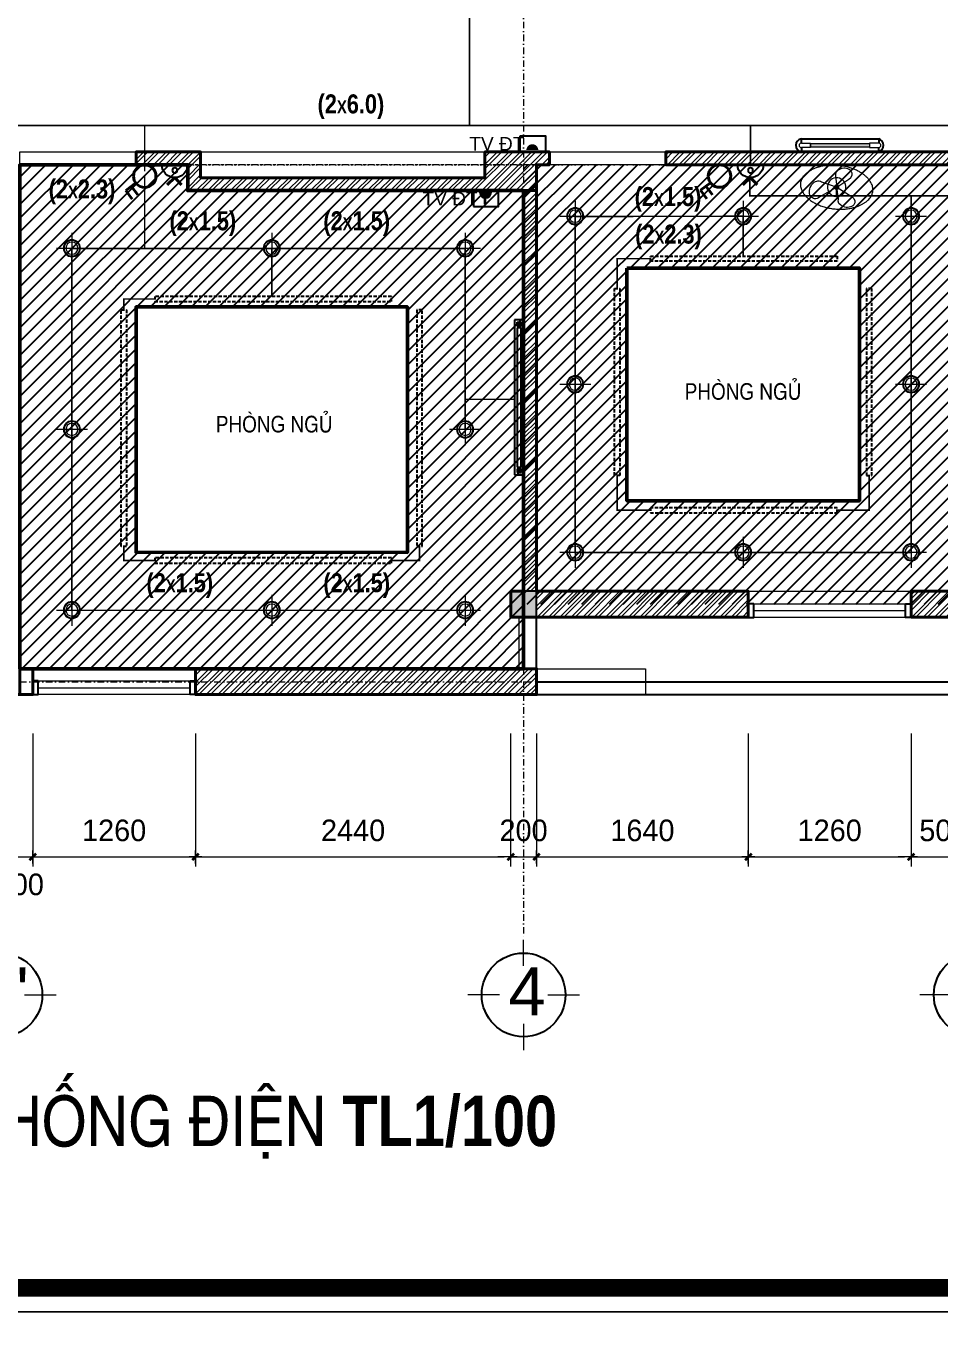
# Model space of a CAD drawing. Header units: millimetres. Extents: x 615730 to 2792744, y 139412 to 597571.
# Drawn here: x 673921 to 681000, y 261755 to 271763 of the extents above; entities that cross this region are included whole.
import ezdxf
from ezdxf.enums import TextEntityAlignment as Align

# ---------------------------------------------------------------- set-up
doc = ezdxf.new("R2010")
doc.units = ezdxf.units.MM
doc.header["$MEASUREMENT"] = 0
doc.header["$PDMODE"] = 34
for name, pattern in [('DASHDOT', [1, 0.5, -0.25, 0, -0.25]), ('HIDDEN2', [0.1875, 0.125, -0.0625]), ('HIDDENX2', [0.75, 0.5, -0.25])]:
    doc.linetypes.add(name, pattern=pattern)
doc.layers.get('0').update_dxf_attribs({"lineweight": 5})
for name, color, linetype, lineweight in [('0.1(9)', 9, 'Continuous', 13), ('1L', 1, 'Continuous', 9), ('cucmanh', 251, 'Continuous', 15), ('DIM', 7, 'Continuous', 50), ('HATCH', 42, 'Continuous', 5), ('KITCHEN', 4, 'Continuous', 20), ('KT', 148, 'Continuous', 18), ('net dut', 6, 'DASHDOT', 40), ('NET THAY', 146, 'Continuous', 40), ('NETNGOAITUONG', 1, 'Continuous', 40), ('NetNho', 250, 'Continuous', 13), ('thay', 7, 'Continuous', 15), ('TIM TRUC', 149, 'DASHDOT', 9), ('VLIEU', 250, 'Continuous', 9)]:
    doc.layers.add(name, color=color, linetype=linetype, lineweight=lineweight)
for name, color, linetype in [('03', 7, 'Continuous'), ('0TEXT', 7, 'Continuous'), ('CUA', 132, 'Continuous'), ('DEN', 7, 'Continuous'), ('H', 252, 'Continuous'), ('HACH', 250, 'Continuous'), ('LAYER2', 2, 'Continuous'), ('NET MANH', 252, 'Continuous'), ('netthay', 3, 'Continuous'), ('NOITHAT', 144, 'Continuous'), ('TEXT', 2, 'Continuous'), ('VL', 155, 'Continuous')]:
    doc.layers.add(name, color=color, linetype=linetype)
doc.styles.add('H280', font='', dxfattribs={"height": 200})
doc.styles.add('KT OZON', font='', dxfattribs={"height": 200})
doc.styles.get("Standard").update_dxf_attribs({"font": ''})
doc.styles.add('STYLE2', font='')
doc.styles.add('VNI-AVO', font='vni-roms.shx')
doc.styles.add('VNI-HELVE', font='')
doc.styles.get('H280').set_extended_font_data('VNI-Avo')
doc.styles.get('KT OZON').set_extended_font_data('VNI-Helve')
doc.styles.get('Standard').set_extended_font_data('VNI-Avo')
doc.styles.get('STYLE2').set_extended_font_data('.VnArial NarrowH')
doc.styles.get('VNI-HELVE').set_extended_font_data('VNI-Helve')
doc.dimstyles.new('1-50b', dxfattribs={"dimtxt": 167, "dimasz": 50, "dimexe": 75, "dimexo": 150, "dimgap": 120, "dimtad": 1, "dimdec": 0, "dimzin": 12, "dimtxsty": 'VNI-AVO', "dimblk": ']', "dimcen": 0, "dimdle": 50, "dimclrd": 252, "dimclre": 252, "dimclrt": 2, "dimadec": 0, "dimazin": 0, "dimtfac": 1, "dimtdec": 0, "dimtix": 1, "dimtmove": 2, "dimatfit": 0, "dimldrblk": 'OPEN90', "dimfxl": 1, "dimlwd": -1, "dimlwe": -1, "dimarcsym": 0})
pattern_1 = [(45, (0, -23123.69), (-44.194174, 44.194174), []), (45, (0, -23092.44), (-44.194174, 44.194174), [])]

# ---------------------------------------------------------------- blocks, each defined once
blk = doc.blocks.new('TRUC 1')
at = {"ltscale": 50}
blk.add_circle((0, -9525), 8572, dxfattribs=at)
at = {"layer": '0.1(9)', "ltscale": 50}
for p, q in [((0, -3572), (0, 1782)), ((-4942, -9525), (-11427, -9525)), ((4942, -9525), (11427, -9525)), ((0, -15478), (0, -20832))]:
    blk.add_line(p, q, dxfattribs=at)
at = {"layer": 'TEXT', "ltscale": 50, "style": 'H280'}
blk.add_attdef('1', text='', height=10478, dxfattribs=at).set_placement((-214, -4892), align=Align.CENTER)
blk = doc.blocks.new(']')
for p, q in [((1, 0), (-1, 0)), ((0, 1), (0, -1))]:
    blk.add_line(p, q)
at = {"color": 9, "const_width": 0.4}
blk.add_lwpolyline([(-0.51, -0.51), (0.51, 0.51)], dxfattribs=at)
blk = doc.blocks.new('*D1315')
at = {"layer": 'DEFPOINTS', "color": 0, "ltscale": 10, "transparency": 16777216}
for p in [(677675, 266438), (677875, 266438), (677875, 265332)]:
    blk.add_point(p, dxfattribs=at)
at = {"layer": 'KT', "color": 252, "ltscale": 10, "transparency": 16777216}
for p, q in [((677675, 266288), (677675, 265257)), ((677875, 266288), (677875, 265257)), ((677625, 265332), (677575, 265332)), ((677675, 265332), (677875, 265332)), ((677925, 265332), (677975, 265332))]:
    blk.add_line(p, q, dxfattribs=at)
at = {"layer": 'KT', "color": 252, "ltscale": 10, "transparency": 16777216, "xscale": 50, "yscale": 50, "zscale": 50}
blk.add_blockref(']', (677675, 265332), dxfattribs=at)
at = {"layer": 'KT', "color": 252, "ltscale": 10, "transparency": 16777216, "xscale": 50, "yscale": 50, "zscale": 50, "rotation": 180}
blk.add_blockref(']', (677875, 265332), dxfattribs=at)
at = {"layer": 'KT', "color": 2, "ltscale": 10, "transparency": 16777216, "insert": (677775, 265536), "char_height": 167, "attachment_point": 5, "style": 'VNI-AVO'}
blk.add_mtext('200', dxfattribs=at)
blk = doc.blocks.new('_Open90')
at = {"color": 0, "linetype": 'ByBlock', "lineweight": -2}
for p, q in [((0, 0), (-1, 0)), ((-0.5, 0.5), (0, 0)), ((0, 0), (-0.5, -0.5))]:
    blk.add_line(p, q, dxfattribs=at)
blk = doc.blocks.new('*D1325')
at = {"layer": 'DEFPOINTS', "color": 0, "ltscale": 10, "transparency": 16777216}
for p in [(673775, 266438), (673975, 266438), (673975, 265332)]:
    blk.add_point(p, dxfattribs=at)
at = {"layer": 'VLIEU', "color": 252, "ltscale": 10, "transparency": 16777216}
for p, q in [((673775, 266288), (673775, 265257)), ((673975, 266288), (673975, 265257)), ((673725, 265332), (673675, 265332)), ((673775, 265332), (673975, 265332)), ((674025, 265332), (674075, 265332))]:
    blk.add_line(p, q, dxfattribs=at)
at = {"layer": 'VLIEU', "color": 252, "ltscale": 10, "transparency": 16777216, "xscale": 50, "yscale": 50, "zscale": 50}
blk.add_blockref(']', (673775, 265332), dxfattribs=at)
at = {"layer": 'VLIEU', "color": 252, "ltscale": 10, "transparency": 16777216, "xscale": 50, "yscale": 50, "zscale": 50, "rotation": 180}
blk.add_blockref(']', (673975, 265332), dxfattribs=at)
at = {"layer": 'VLIEU', "color": 2, "ltscale": 10, "transparency": 16777216, "insert": (673875, 265118), "char_height": 167, "attachment_point": 5, "style": 'VNI-AVO'}
blk.add_mtext('200', dxfattribs=at)
blk = doc.blocks.new('*D1326')
at = {"layer": 'DEFPOINTS', "color": 0, "ltscale": 10, "transparency": 16777216}
for p in [(673975, 266438), (675235, 266438), (675235, 265332)]:
    blk.add_point(p, dxfattribs=at)
at = {"layer": 'VLIEU', "color": 252, "ltscale": 10, "transparency": 16777216}
for p, q in [((673975, 266288), (673975, 265257)), ((675235, 266288), (675235, 265257)), ((674025, 265332), (675185, 265332))]:
    blk.add_line(p, q, dxfattribs=at)
at = {"layer": 'VLIEU', "color": 252, "ltscale": 10, "transparency": 16777216, "xscale": 50, "yscale": 50, "zscale": 50, "rotation": 180}
blk.add_blockref(']', (673975, 265332), dxfattribs=at)
at = {"layer": 'VLIEU', "color": 252, "ltscale": 10, "transparency": 16777216, "xscale": 50, "yscale": 50, "zscale": 50}
blk.add_blockref(']', (675235, 265332), dxfattribs=at)
at = {"layer": 'VLIEU', "color": 2, "ltscale": 10, "transparency": 16777216, "insert": (674605, 265536), "char_height": 167, "attachment_point": 5, "style": 'VNI-AVO'}
blk.add_mtext('1260', dxfattribs=at)
blk = doc.blocks.new('*D1327')
at = {"layer": 'DEFPOINTS', "color": 0, "ltscale": 10, "transparency": 16777216}
for p in [(675235, 266438), (677675, 266438), (677675, 265332)]:
    blk.add_point(p, dxfattribs=at)
at = {"layer": 'VLIEU', "color": 252, "ltscale": 10, "transparency": 16777216}
for p, q in [((675235, 266288), (675235, 265257)), ((677675, 266288), (677675, 265257)), ((675285, 265332), (677625, 265332))]:
    blk.add_line(p, q, dxfattribs=at)
at = {"layer": 'VLIEU', "color": 252, "ltscale": 10, "transparency": 16777216, "xscale": 50, "yscale": 50, "zscale": 50, "rotation": 180}
blk.add_blockref(']', (675235, 265332), dxfattribs=at)
at = {"layer": 'VLIEU', "color": 252, "ltscale": 10, "transparency": 16777216, "xscale": 50, "yscale": 50, "zscale": 50}
blk.add_blockref(']', (677675, 265332), dxfattribs=at)
at = {"layer": 'VLIEU', "color": 2, "ltscale": 10, "transparency": 16777216, "insert": (676455, 265536), "char_height": 167, "attachment_point": 5, "style": 'VNI-AVO'}
blk.add_mtext('2440', dxfattribs=at)
blk = doc.blocks.new('*D1328')
at = {"layer": 'DEFPOINTS', "color": 0, "ltscale": 10, "transparency": 16777216}
for p in [(677875, 266438), (679515, 266438), (679515, 265332)]:
    blk.add_point(p, dxfattribs=at)
at = {"layer": 'VLIEU', "color": 252, "ltscale": 10, "transparency": 16777216}
for p, q in [((677875, 266288), (677875, 265257)), ((679515, 266288), (679515, 265257)), ((677925, 265332), (679465, 265332))]:
    blk.add_line(p, q, dxfattribs=at)
at = {"layer": 'VLIEU', "color": 252, "ltscale": 10, "transparency": 16777216, "xscale": 50, "yscale": 50, "zscale": 50, "rotation": 180}
blk.add_blockref(']', (677875, 265332), dxfattribs=at)
at = {"layer": 'VLIEU', "color": 252, "ltscale": 10, "transparency": 16777216, "xscale": 50, "yscale": 50, "zscale": 50}
blk.add_blockref(']', (679515, 265332), dxfattribs=at)
at = {"layer": 'VLIEU', "color": 2, "ltscale": 10, "transparency": 16777216, "insert": (678695, 265536), "char_height": 167, "attachment_point": 5, "style": 'VNI-AVO'}
blk.add_mtext('1640', dxfattribs=at)
blk = doc.blocks.new('*D1329')
at = {"layer": 'DEFPOINTS', "color": 0, "ltscale": 10, "transparency": 16777216}
for p in [(679515, 266438), (680775, 266438), (680775, 265332)]:
    blk.add_point(p, dxfattribs=at)
at = {"layer": 'VLIEU', "color": 252, "ltscale": 10, "transparency": 16777216}
for p, q in [((679515, 266288), (679515, 265257)), ((680775, 266288), (680775, 265257)), ((679565, 265332), (680725, 265332))]:
    blk.add_line(p, q, dxfattribs=at)
at = {"layer": 'VLIEU', "color": 252, "ltscale": 10, "transparency": 16777216, "xscale": 50, "yscale": 50, "zscale": 50, "rotation": 180}
blk.add_blockref(']', (679515, 265332), dxfattribs=at)
at = {"layer": 'VLIEU', "color": 252, "ltscale": 10, "transparency": 16777216, "xscale": 50, "yscale": 50, "zscale": 50}
blk.add_blockref(']', (680775, 265332), dxfattribs=at)
at = {"layer": 'VLIEU', "color": 2, "ltscale": 10, "transparency": 16777216, "insert": (680145, 265536), "char_height": 167, "attachment_point": 5, "style": 'VNI-AVO'}
blk.add_mtext('1260', dxfattribs=at)
blk = doc.blocks.new('*D1330')
at = {"layer": 'DEFPOINTS', "color": 0, "ltscale": 10, "transparency": 16777216}
for p in [(680775, 266438), (681275, 266438), (681275, 265332)]:
    blk.add_point(p, dxfattribs=at)
at = {"layer": 'VLIEU', "color": 252, "ltscale": 10, "transparency": 16777216}
for p, q in [((680775, 266288), (680775, 265257)), ((681275, 266288), (681275, 265257)), ((680725, 265332), (680675, 265332)), ((680775, 265332), (681275, 265332)), ((681325, 265332), (681375, 265332))]:
    blk.add_line(p, q, dxfattribs=at)
at = {"layer": 'VLIEU', "color": 252, "ltscale": 10, "transparency": 16777216, "xscale": 50, "yscale": 50, "zscale": 50}
blk.add_blockref(']', (680775, 265332), dxfattribs=at)
at = {"layer": 'VLIEU', "color": 252, "ltscale": 10, "transparency": 16777216, "xscale": 50, "yscale": 50, "zscale": 50, "rotation": 180}
blk.add_blockref(']', (681275, 265332), dxfattribs=at)
at = {"layer": 'VLIEU', "color": 2, "ltscale": 10, "transparency": 16777216, "insert": (681025, 265536), "char_height": 167, "attachment_point": 5, "style": 'VNI-AVO'}
blk.add_mtext('500', dxfattribs=at)
blk = doc.blocks.new('DEN')
at = {"layer": 'NetNho', "ltscale": 10}
for points in [[(-66944, -95341), (-66944, -95100)], [(-66824, -95220), (-67064, -95220)]]:
    blk.add_lwpolyline(points, dxfattribs=at)
at = {"layer": 'NetNho', "color": 2, "ltscale": 10}
blk.add_circle((-66944, -95222), 65.7, dxfattribs=at)
at = {"layer": 'NetNho', "ltscale": 10}
blk.add_circle((-66944, -95222), 60, dxfattribs=at)
at = {"layer": 'NetNho', "color": 1, "ltscale": 10}
blk.add_circle((-66944, -95222), 46.7, dxfattribs=at)
blk = doc.blocks.new('S-3G')
for p, q in [((0, 2.71), (0, 1.74)), ((0, 2.71), (0.84, 2.71)), ((0, 2.18), (0.84, 2.18))]:
    blk.add_line(p, q)
blk.add_circle((0, 0.87), 0.87)
blk = doc.blocks.new('WLH')
at = {"layer": 'DEN'}
blk.add_line((0, -258), (0, 258), dxfattribs=at)
at = {"layer": 'DEN', "color": 1}
blk.add_circle((87, 0), 39, dxfattribs=at)
at = {"layer": 'DEN'}
blk.add_arc((0, 0), 200, 270, 90, dxfattribs=at)
blk = doc.blocks.new('dfdfdf')
at = {"layer": 'NETNGOAITUONG', "ltscale": 100}
blk.add_lwpolyline([(-110278, 93064), (-110337, 93119), (-110388, 93064)], dxfattribs=at)
at = {"layer": 'NETNGOAITUONG', "ltscale": 100, "xscale": 0.5, "yscale": 0.5, "zscale": 0.5, "rotation": 270}
blk.add_blockref('WLH', (-110337, 93219), dxfattribs=at)
blk = doc.blocks.new('A$C2A457C1A')
at = {"layer": 'NOITHAT'}
for points in [[(48, 19), (48, 51), (19, 51), (19, 19)], [(1180, 19), (1180, 51), (1152, 51), (1152, 19)]]:
    blk.add_hatch(color=256, dxfattribs=at).paths.add_polyline_path(points)
for p, q in [((0, 0), (0, 70)), ((0, 70), (1200, 70)), ((1200, 0), (0, 0)), ((19, 51), (19, 19)), ((48, 51), (19, 51)), ((19, 19), (48, 19)), ((48, 19), (48, 51)), ((61, 19), (61, 51)), ((61, 51), (1140, 51)), ((1140, 19), (61, 19)), ((1140, 51), (1140, 19)), ((1152, 19), (1152, 51)), ((1152, 51), (1180, 51)), ((1180, 19), (1152, 19)), ((1180, 51), (1180, 19)), ((1200, 70), (1200, 0))]:
    blk.add_line(p, q, dxfattribs=at)
blk = doc.blocks.new('quat tuong')
at = {"layer": 'cucmanh'}
for p, q in [((0, 0), (-218, 157)), ((-215, -52), (0, 0)), ((-32, -149), (0, 0)), ((41, 160), (0, 0)), ((0, 0), (224, 109)), ((0, 0), (156, -127))]:
    blk.add_line(p, q, dxfattribs=at)
blk.add_circle((0, 0), 30.2, dxfattribs=at)
for centre, major_axis, ratio, start_param, end_param in [((-269, 64), (-40, 122), 0.731911, -0.966324, 3.29916), ((155, 177), (116, 4), 0.731911, -0.966324, 3.29916), ((0, 0), (0, 128), 1, 1.571186, 7.854371)]:
    blk.add_ellipse(centre, major_axis=major_axis, ratio=ratio, start_param=start_param, end_param=end_param, dxfattribs=at)
at = {"layer": 'cucmanh', "extrusion": (0, 0, -1)}
blk.add_ellipse((78, -184), major_axis=(114, -22), ratio=0.731911, start_param=-0.966324, end_param=3.29916, dxfattribs=at)
at = {"layer": 'cucmanh'}
blk.add_open_spline([(500, 0), (500, 8), (499, 16), (497, 31), (496, 39), (491, 55), (488, 63), (481, 80), (477, 88), (467, 104), (462, 113), (449, 129), (442, 137), (427, 153), (418, 161), (400, 177), (390, 185), (369, 199), (358, 207), (335, 221), (322, 227), (297, 240), (283, 246), (255, 257), (241, 262), (206, 273), (184, 278), (141, 288), (119, 291), (73, 297), (50, 299), (4, 300), (-19, 300), (-65, 298), (-88, 295), (-133, 289), (-155, 285), (-199, 275), (-219, 269), (-260, 255), (-279, 248), (-316, 231), (-333, 222), (-365, 203), (-380, 192), (-405, 173), (-415, 164), (-434, 146), (-443, 136), (-458, 117), (-465, 108), (-476, 89), (-481, 79), (-489, 61), (-492, 51), (-497, 33), (-499, 24), (-500, 6), (-500, -3), (-499, -21), (-497, -30), (-493, -49), (-490, -58), (-483, -77), (-478, -86), (-467, -105), (-460, -114), (-445, -133), (-437, -143), (-418, -161), (-408, -170), (-386, -188), (-374, -197), (-348, -213), (-334, -221), (-305, -236), (-290, -243), (-258, -256), (-241, -262), (-207, -272), (-190, -277), (-154, -285), (-135, -289), (-98, -294), (-79, -296), (-40, -299), (-21, -300), (17, -300), (37, -299), (75, -297), (94, -295), (132, -289), (150, -286), (186, -278), (204, -273), (238, -263), (255, -257), (287, -244), (302, -237), (331, -222), (345, -215), (371, -198), (384, -190), (406, -172), (416, -163), (435, -145), (444, -135), (459, -116), (466, -107), (477, -88), (482, -78), (490, -60), (493, -50), (497, -32), (499, -23), (500, -9), (500, -5), (500, 0)], degree=3, knots=[0, 0, 0, 0, 0.094135, 0.094135, 0.188269, 0.188269, 0.282404, 0.282404, 0.376539, 0.376539, 0.470673, 0.470673, 0.564808, 0.564808, 0.658943, 0.658943, 0.753077, 0.753077, 0.847212, 0.847212, 0.941347, 0.941347, 1.035481, 1.035481, 1.129616, 1.129616, 1.259756, 1.259756, 1.389897, 1.389897, 1.520037, 1.520037, 1.650177, 1.650177, 1.780318, 1.780318, 1.910458, 1.910458, 2.040599, 2.040599, 2.170739, 2.170739, 2.300879, 2.300879, 2.43102, 2.43102, 2.539491, 2.539491, 2.647961, 2.647961, 2.756432, 2.756432, 2.864903, 2.864903, 2.973373, 2.973373, 3.081844, 3.081844, 3.190315, 3.190315, 3.298786, 3.298786, 3.407256, 3.407256, 3.515727, 3.515727, 3.624198, 3.624198, 3.732669, 3.732669, 3.841139, 3.841139, 3.94961, 3.94961, 4.058081, 4.058081, 4.166552, 4.166552, 4.275022, 4.275022, 4.383493, 4.383493, 4.491964, 4.491964, 4.600434, 4.600434, 4.708905, 4.708905, 4.817376, 4.817376, 4.925847, 4.925847, 5.034317, 5.034317, 5.142788, 5.142788, 5.251259, 5.251259, 5.35973, 5.35973, 5.4682, 5.4682, 5.576671, 5.576671, 5.685142, 5.685142, 5.793612, 5.793612, 5.902083, 5.902083, 6.010554, 6.010554, 6.119025, 6.119025, 6.227495, 6.227495, 6.283185, 6.283185, 6.283185, 6.283185], dxfattribs=at)

msp = doc.modelspace()

# ---------------------------------------------------------------- hatches: boundary and pattern name
at = {"layer": '1L'}
h = msp.add_hatch(color=256, dxfattribs=at)
h.paths.add_polyline_path([(677888.7, 270801.1, 0.4142136), (677842.7, 270847.1), (677842.7, 270801.1)])
h.paths.add_polyline_path([(677842.7, 270847.1, 0.4142136), (677796.8, 270801.1), (677842.7, 270801.1)])
h = msp.add_hatch(color=256, dxfattribs=at)
h.paths.add_polyline_path([(677526.4, 270474.6, -0.4142136), (677480.4, 270428.7), (677480.4, 270474.6)])
h.paths.add_polyline_path([(677480.4, 270428.7, -0.4142136), (677434.5, 270474.6), (677480.4, 270474.6)])
at = {"layer": 'HACH', "ltscale": 10}
h = msp.add_hatch(dxfattribs=at)
h.set_pattern_fill('ANSI31', color=256, scale=600, style=0)
h.set_pattern_definition([(45, (0, 5813.43), (-53.0330086, 53.0330086), [])])
edge = h.paths.add_edge_path()
edge.add_line((673875.1, 268887.9), (673875.1, 270687.9))
edge.add_line((673875.1, 270687.9), (675174.6, 270687.9))
edge.add_line((675174.6, 270687.9), (675174.6, 270487.8))
edge.add_line((675174.6, 270487.8), (677775.1, 270487.8))
edge.add_line((677775.1, 270487.8), (677775.1, 266787.9))
edge.add_line((677775.1, 266787.9), (673875.1, 266787.9))
edge.add_line((673875.1, 266787.9), (673875.1, 268887.9))
edge.add_line((674775.1, 268889.4), (674775.1, 269587.8))
edge.add_line((674775.1, 269587.8), (676875.1, 269587.8))
edge.add_line((676875.1, 269587.8), (676875.1, 267688.5))
edge.add_line((676875.1, 267688.5), (674775.1, 267690))
edge.add_line((674775.1, 267690), (674775.1, 268887.9))
h = msp.add_hatch(dxfattribs=at)
h.set_pattern_fill('ANSI31', color=256, scale=600, style=0)
h.set_pattern_definition([(45, (-1563.75, 8155.07), (-53.0330086, 53.0330086), [])])
h.paths.add_polyline_path([(678575.1, 269887.9), (680374.9, 269887.9), (680374.9, 268087.9), (678575.1, 268087.9)], flags=16)
h.paths.add_polyline_path([(677775.1, 270687.9), (681174.9, 270687.9), (681174.9, 267287.9), (677775.1, 267287.9)])
at = {"layer": 'NET MANH'}
h = msp.add_hatch(color=5, dxfattribs=at)
h.set_gradient(color1=(0, 0, 255), one_color=1, tint=1, name='CYLINDER')
h.paths.add_polyline_path([(680453.8, 270851.7), (679996.2, 270851.7), (679996.2, 270825.3), (680453.8, 270825.3)])
at = {"layer": 'VLIEU', "ltscale": 10}
h = msp.add_hatch(dxfattribs=at)
h.set_pattern_fill('STEEL', color=256, scale=500, style=0)
h.set_pattern_definition(pattern_1)
h.paths.add_polyline_path([(677875.1, 270687.9), (677975.1, 270687.9), (677975.1, 270787.9), (677475.1, 270787.9), (677475.1, 270587.8), (675274.6, 270587.8), (675274.6, 270787.9), (674775.1, 270787.9), (674775.1, 270687.9), (675174.6, 270687.9), (675174.6, 270487.8), (677875.1, 270487.8)])
h = msp.add_hatch(dxfattribs=at)
h.set_pattern_fill('STEEL', color=256, scale=500, style=0)
h.set_pattern_definition(pattern_1)
h.paths.add_polyline_path([(681174.9, 270787.9), (678875.1, 270787.9), (678875.1, 270687.9), (681174.9, 270687.9)])
h.paths.add_polyline_path([(681374.9, 270487.9), (682574.5, 270487.9), (682574.5, 270787.9), (682474.5, 270787.9), (682474.5, 270587.9), (681374.9, 270587.9), (681374.9, 270587.9), (681174.9, 270587.9), (681174.9, 267387.9), (680774.9, 267387.9), (680774.9, 267187.9), (682499.9, 267187.9), (682499.9, 267387.9), (681574.9, 267387.9), (681374.9, 267387.9), (681374.9, 269387.9), (681677.6, 269387.9, -0.8409897), (681726.9, 269387.9), (681827.6, 269387.9, -0.8409897), (681876.9, 269387.9), (681977.6, 269387.9, -0.8409897), (682026.9, 269387.9), (682494.9, 269387.9), (682494.9, 269487.9), (681374.9, 269487.9), (681374.9, 269663.1), (681374.9, 269663.1), (681374.9, 270239.1), (681374.9, 270239.1)])
h = msp.add_hatch(dxfattribs=at)
h.set_pattern_fill('STEEL', color=256, scale=500, style=0)
h.set_pattern_definition(pattern_1)
h.paths.add_polyline_path([(677875.1, 268937.9), (677875.1, 270487.8), (677775.1, 270487.8), (677775.1, 269046.2), (677775.1, 269046.2), (677775.1, 267387.9), (677875.1, 267387.9), (677875.1, 268937.9)])
h = msp.add_hatch(dxfattribs=at)
h.set_pattern_fill('STEEL', color=256, scale=500, style=0)
h.set_pattern_definition([(45, (0, -22078.86), (-44.194174, 44.194174), []), (45, (0, -22047.61), (-44.194174, 44.194174), [])])
h.paths.add_polyline_path([(679514.9, 267387.9), (677875.1, 267387.9), (677875.1, 267187.9), (679514.9, 267187.9)])
h = msp.add_hatch(dxfattribs=at)
h.set_pattern_fill('STEEL', color=256, scale=500, style=0)
h.set_pattern_definition(pattern_1)
h.paths.add_polyline_path([(682499.9, 267387.9), (681914.1, 267387.9), (681914.1, 267385.1), (681893.9, 267385.1), (681893.9, 267387.9), (681764.1, 267387.9), (681764.1, 267385.1), (681743.9, 267385.1), (681743.9, 267387.9), (681574.9, 267387.9), (681374.9, 267387.9), (681374.9, 267187.9), (682499.9, 267187.9)])
h.paths.add_polyline_path([(681174.9, 267387.9), (680774.9, 267387.9), (680774.9, 267290.9), (680774.9, 267290.9), (680774.9, 267187.9), (681174.9, 267187.9)])
h = msp.add_hatch(dxfattribs=at)
h.set_pattern_fill('STEEL', color=256, scale=500, style=0)
h.set_pattern_definition(pattern_1)
h.paths.add_polyline_path([(675235.1, 266787.9), (675235.1, 266587.9), (677875.1, 266587.9), (677875.1, 266687.9), (677875.1, 266687.9), (677875.1, 266787.9)])

# ---------------------------------------------------------------- linework, layer by layer
at = {"layer": '03'}
for p, q in [((677476, 270382.7), (677476, 270474.6)), ((677480.4, 270382.7), (677480.4, 270474.6))]:
    msp.add_line(p, q, dxfattribs=at)
at = {"layer": '03', "ltscale": 10}
for points in [[(677749.8, 270911.2), (677943.5, 270911.2), (677943.5, 270787.9), (677749.8, 270787.9)], [(677387.5, 270364.6), (677581.2, 270364.6), (677581.2, 270487.8), (677387.5, 270487.8)]]:
    msp.add_lwpolyline(points, close=True, dxfattribs=at)
at = {"layer": '1L'}
msp.add_arc((677480.4, 270474.6), 45.9, 180, 0, dxfattribs=at)
at = {"layer": 'CUA'}
for points in [[(679557.2, 267290.9), (679514.9, 267290.9), (679514.9, 267185.2), (679557.2, 267185.2), (679557.2, 267290.9)], [(680732.6, 267290.9), (680774.9, 267290.9), (680774.9, 267185.2), (680732.6, 267185.2), (680732.6, 267290.9)], [(674017.3, 266693.5), (673975.1, 266693.5), (673975.1, 266587.9), (674017.3, 266587.9), (674017.3, 266693.5)], [(675192.8, 266693.5), (675235.1, 266693.5), (675235.1, 266587.9), (675192.8, 266587.9), (675192.8, 266693.5)]]:
    msp.add_lwpolyline(points, dxfattribs=at)
at = {"layer": 'DIM', "ltscale": 10}
for points in [[(673875.1, 268887.9), (673875.1, 270687.9), (675174.6, 270687.9), (675174.6, 270487.8), (677775.1, 270487.8), (677775.1, 266787.9), (673875.1, 266787.9), (673875.1, 268887.9)], [(674775.1, 268889.4), (674775.1, 269587.8), (676875.1, 269587.8), (676875.1, 267688.5), (674775.1, 267690), (674775.1, 268887.9)]]:
    msp.add_lwpolyline(points, dxfattribs=at)
msp.add_lwpolyline([(678575.1, 269887.9), (680374.9, 269887.9), (680374.9, 268087.9), (678575.1, 268087.9)], close=True, dxfattribs=at)
at = {"layer": 'H', "const_width": 138.2}
msp.add_lwpolyline([(660360.3, 261996.9), (687363.2, 261996.9), (687363.2, 280981.9), (660360.3, 280981.9)], close=True, dxfattribs=at)
at = {"layer": 'HATCH'}
msp.add_line((675274.6, 270787.9), (677475.1, 270787.9), dxfattribs=at)
at = {"layer": 'KITCHEN'}
for p, q in [((679925.8, 270856.1), (679996.2, 270856.1)), ((679996.2, 270820.9), (679925.8, 270820.9)), ((679996.2, 270856.1), (679996.2, 270820.9)), ((680524.2, 270856.1), (680453.8, 270856.1)), ((680453.8, 270856.1), (680453.8, 270820.9)), ((680453.8, 270820.9), (680524.2, 270820.9))]:
    msp.add_line(p, q, dxfattribs=at)
msp.add_lwpolyline([(680453.8, 270825.3), (679996.2, 270825.3), (679996.2, 270851.7), (680453.8, 270851.7)], close=True, dxfattribs=at)
for centre, start, end in [((679925.8, 270838.5), 90, 270), ((680524.2, 270838.5), 270, 90)]:
    msp.add_arc(centre, 17.6, start, end, dxfattribs=at)
at = {"layer": 'LAYER2', "linetype": 'HIDDEN2', "ltscale": 200}
for points in [[(678756.4, 269981.5), (680203.4, 269981.5), (680203.4, 269941.5), (678756.4, 269941.5), (678756.4, 269981.5)], [(678519.9, 269730.3), (678519.9, 268283.2), (678479.9, 268283.2), (678479.9, 269730.3), (678519.9, 269730.3)], [(680430.1, 269730.3), (680430.1, 268283.2), (680470.1, 268283.2), (680470.1, 269730.3), (680430.1, 269730.3)], [(674919.4, 269629.5), (676751.4, 269629.5), (676751.4, 269669.5), (674919.4, 269669.5), (674919.4, 269629.5)], [(674700.6, 269565.4), (674700.6, 267733.4), (674660.6, 267733.4), (674660.6, 269565.4), (674700.6, 269565.4)], [(676949.5, 269565.4), (676949.5, 267733.4), (676989.5, 267733.4), (676989.5, 269565.4), (676949.5, 269565.4)], [(678756.4, 267994.3), (680203.4, 267994.3), (680203.4, 268034.3), (678756.4, 268034.3), (678756.4, 267994.3)], [(674919.4, 267606), (676751.4, 267606), (676751.4, 267646), (674919.4, 267646), (674919.4, 267606)]]:
    msp.add_lwpolyline(points, dxfattribs=at)
at = {"layer": 'net dut', "linetype": 'HIDDEN2', "ltscale": 400, "const_width": 12.1}
for points in [[(682133.7, 270400.8), (682133.7, 270991.5), (672218.8, 270991.5), (672218.8, 274580.3), (669490.2, 274580.3)], [(677859.6, 273074.8), (677356.4, 273074.8), (677356.4, 270991.5)], [(674841.5, 270638.3), (674841.5, 270991.5)], [(679531.6, 270687.9), (679531.6, 270991.5)], [(674841.5, 270600), (674841.5, 270040.4)], [(679475, 270289.4), (678175.1, 270287.9), (678175.1, 267687.9), (680774.9, 267687.9), (680774.9, 270287.9), (680774.9, 270447.8), (679526.3, 270447.8), (679526.3, 270600.7)], [(680196, 270512.6), (680196, 270447.8)], [(680774.9, 270447.8), (681139.9, 270447.8), (681139.9, 269587.7)], [(679475, 270287.9), (679475, 269981.5)], [(677322.1, 268639.7), (677322.1, 270040.4), (674278.2, 270040.4), (674278.2, 267240.1), (677322.1, 267240.1)], [(675825.1, 270040.4), (675825.1, 269669.5)], [(678499.9, 269730.3), (678499.9, 269961.5), (678756.4, 269961.5)], [(674680.6, 269565.4), (674680.6, 269649.5), (674919.4, 269649.5)], [(677705.1, 268872.6), (677322.1, 268872.6)], [(678756.4, 268014.3), (678499.9, 268014.3), (678499.9, 268283.2)], [(680450.1, 268283.2), (680450.1, 268014.3), (680203.4, 268014.3)], [(674919.4, 267626), (674680.6, 267626), (674680.6, 267733.4)], [(676969.5, 267733.4), (676969.5, 267626), (676751.4, 267626)]]:
    msp.add_lwpolyline(points, dxfattribs=at)
at = {"layer": 'NET MANH'}
for points in [[(679925.8, 270856.1), (679925.8, 270889.2), (680524.2, 270889.2), (680524.2, 270856.1)], [(679925.8, 270820.9), (679925.8, 270787.9), (680524.2, 270787.9), (680524.2, 270820.9)]]:
    msp.add_lwpolyline(points, dxfattribs=at)
msp.add_lwpolyline([(677675.1, 267187.9), (677875.1, 267187.9), (677875.1, 267387.9), (677675.1, 267387.9)], close=True, dxfattribs=at)
for centre, radius, start, end in [((679934.4, 270838.5), 51.4, 99.69181, 260.30819), ((680508.7, 270838.5), 53, 286.97414, 73.02586)]:
    msp.add_arc(centre, radius, start, end, dxfattribs=at)
msp.add_solid([(677675.1, 267387.9), (677875.1, 267387.9), (677675.1, 267187.9), (677875.1, 267187.9)], dxfattribs=at)
at = {"layer": 'NETNGOAITUONG'}
msp.add_line((677675.1, 267187.9), (677675.1, 267387.9), dxfattribs=at)
msp.add_lwpolyline([(677875.1, 270487.8), (677875.1, 270687.9), (677975.1, 270687.9), (677975.1, 270787.9), (677475.1, 270787.9), (677475.1, 270587.8), (675274.6, 270587.8), (675274.6, 270787.9), (674775.1, 270787.9), (674775.1, 270687.9), (675174.6, 270687.9), (675174.6, 270487.8), (677875.1, 270487.8)], close=True, dxfattribs=at)
for points in [[(681374.9, 270787.9), (678875.1, 270787.9), (678875.1, 270687.9), (681174.9, 270687.9)], [(677675.1, 267387.9), (677675.1, 267187.9), (677675.1, 267187.9), (679514.9, 267187.9), (679514.9, 267387.9), (677875.1, 267387.9), (677875.1, 268937.9), (677875.1, 268937.9), (677875.1, 270487.8)], [(677675.1, 267387.9), (677775.1, 267387.9), (677775.1, 269046.2), (677775.1, 269046.2), (677775.1, 270487.8)], [(681174.9, 267387.9), (680774.9, 267387.9), (680774.9, 267187.9)], [(677775.1, 267187.9), (677775.1, 267187.9)], [(680774.9, 267187.9), (682499.9, 267187.9)], [(673675.1, 266789.5), (673675.1, 266587.9), (673975.1, 266587.9), (673975.1, 266787.9), (673875.1, 266787.9), (673874.9, 266587.9)], [(677875.1, 266787.9), (675235.1, 266787.9)], [(675235.1, 266787.9), (675235.1, 266587.9), (677875.1, 266587.9), (677875.1, 266687.9), (677875.1, 266687.9), (677875.1, 266787.9), (675235.1, 266787.9)]]:
    msp.add_lwpolyline(points, dxfattribs=at)
at = {"layer": 'thay', "linetype": 'Continuous'}
for points in [[(660176, 261812.6), (687547.5, 261812.6), (687547.5, 281166.2), (660176, 281166.2)], [(660176, 242459), (687547.5, 242459), (687547.5, 261812.6), (660176, 261812.6)]]:
    msp.add_lwpolyline(points, close=True, dxfattribs=at)
at = {"layer": 'TIM TRUC', "ltscale": 100}
for p, q in [((677775.1, 279202.4), (677775.1, 264691.1)), ((686529.1, 270687.9), (673775.1, 270687.9)), ((672175.1, 266687.9), (677875.1, 266687.9))]:
    msp.add_line(p, q, dxfattribs=at)
at = {"layer": 'TIM TRUC', "ltscale": 50}
msp.add_line((686529.1, 270687.9), (664115.1, 270687.9), dxfattribs=at)
at = {"layer": 'VL', "ltscale": 10}
for p, q in [((677875.1, 266787.9), (677875.1, 267187.9)), ((677875.1, 266687.9), (685765.9, 266687.9)), ((677875.1, 266587.9), (685761.4, 266587.9))]:
    msp.add_line(p, q, dxfattribs=at)
at = {"layer": 'VLIEU', "ltscale": 10}
for p, q in [((679514.9, 267387.9), (680774.9, 267387.9)), ((679557.2, 267238), (680732.6, 267238)), ((677739.3, 267187.9), (677739.3, 266787.9)), ((677775.1, 267187.9, 280), (677775.1, 266787.9)), ((673975.1, 266787.9), (675235.1, 266787.9)), ((674017.3, 266640.7), (675192.8, 266640.7))]:
    msp.add_line(p, q, dxfattribs=at)
for points in [[(673875.1, 270787.9), (674775.1, 270787.9), (674775.1, 270687.9), (673875.1, 270687.9)], [(677975.1, 270787.9), (678875.1, 270787.9), (678875.1, 270687.9), (677975.1, 270687.9)], [(679557.2, 267290.9), (680732.6, 267290.9), (680732.6, 267185.2), (679557.2, 267185.2)], [(677875.1, 266787.9), (678718.4, 266787.9), (678718.4, 266587.9), (677875.1, 266587.9)], [(674017.3, 266693.5), (675192.8, 266693.5), (675192.8, 266587.9), (674017.3, 266587.9)]]:
    msp.add_lwpolyline(points, close=True, dxfattribs=at)

# ---------------------------------------------------------------- block references
at = {"layer": 'net dut', "xscale": -1, "rotation": 359.9997054881127}
for p in [(564737, 177469.7), (569194, 177469.7)]:
    msp.add_blockref('dfdfdf', p, dxfattribs=at)
at = {"layer": 'NET THAY', "xscale": -0.5631999999515896, "yscale": 0.5631999999750406, "zscale": 0.5632000000000001, "rotation": 173.9699502129924}
msp.add_blockref('quat tuong', (680199.2, 270514.4), dxfattribs=at)
at = {"layer": 'NETNGOAITUONG', "linetype": 'HIDDENX2', "ltscale": 100, "xscale": -100.000000000058, "yscale": 100, "zscale": 100, "rotation": 126.9562103509172}
for p in [(674911, 270652.3), (679361.1, 270653.1)]:
    msp.add_blockref('S-3G', p, dxfattribs=at)
at = {"layer": 'NetNho', "xscale": -1, "rotation": 180}
for p in [(745119, 175067.7), (746418.9, 175067.7), (747718.9, 175067.7), (741222.1, 174820.2), (742769, 174820.2), (744266.1, 174820.2), (745119, 173767.7), (747718.9, 173767.7), (741222.1, 173418), (744266.1, 173418), (745119, 172467.7), (746418.9, 172467.7), (747718.9, 172467.7), (741222.1, 172019.9), (742769, 172019.9), (744266.1, 172019.9)]:
    msp.add_blockref('DEN', p, dxfattribs=at)
at = {"layer": 'netthay', "lineweight": -2, "ltscale": 10}
ref = msp.add_blockref('TRUC 1', (673725.1, 263904.1, -13.1), dxfattribs=dict(at, xscale=0.03778148023411632, yscale=0.03778148023411632, zscale=0.03778148023411632, rotation=180))
ref.add_attrib('1', "3'", dxfattribs={"layer": 'TEXT', "color": 3, "ltscale": 50, "height": 370.15, "style": 'KT OZON'}).set_placement((673751.7, 264107, -13.1), align=Align.CENTER)
ref = msp.add_blockref('TRUC 1', (677775.1, 263904.1, -13.1), dxfattribs=dict(at, xscale=0.03778148023411632, yscale=0.03778148023411632, zscale=0.03778148023411632, rotation=180))
ref.add_attrib('1', '4', dxfattribs={"layer": 'TEXT', "color": 3, "ltscale": 50, "height": 370.2, "style": 'KT OZON'}).set_placement((677801.7, 264107, -13.1), align=Align.CENTER)
ref = msp.add_blockref('TRUC 1', (681274.9, 263904.1, -13.1), dxfattribs=dict(at, xscale=0.03778148023411632, yscale=0.03778148023411632, zscale=0.03778148023411632, rotation=180))
ref.add_attrib('1', '5', dxfattribs={"layer": 'TEXT', "color": 3, "ltscale": 50, "height": 370.2, "style": 'KT OZON'}).set_placement((681301.6, 264107, -13.1), align=Align.CENTER)
at = {"layer": 'thay', "xscale": -1, "rotation": 90}
msp.add_blockref('A$C2A457C1A', (677775.1, 269487.7), dxfattribs=at)

# ---------------------------------------------------------------- texts
at = {"insert": (670259.3, 262995.9), "char_height": 390, "width": 26392.6, "attachment_point": 7}
msp.add_mtext('{\\fVNI-Helve-Condense|b1|i0|c0|p2;MAËT BAÈNG HEÄ THOÁNG ÑIEÄN TL1/100}', dxfattribs=at)
at = {"layer": '03', "linetype": 'Continuous', "ltscale": 50, "style": 'VNI-HELVE'}
for p in [(677355.2, 270797.3), (676992.9, 270373)]:
    msp.add_text('TV ÑT', height=105.6, dxfattribs=at).set_placement(p)
at = {"layer": '0TEXT', "char_height": 147, "width": 14211.4, "attachment_point": 3}
for s, insert in [('{\\fVNI-Helve-Condense|b1|i0|c0|p2;(2\\H0.6803x;X\\H1.47x;6.0)}', (676696.4, 271232.5)), ('{\\fVNI-Helve-Condense|b1|i0|c0|p2;(2\\H0.6803x;X\\H1.47x;2.3)}', (674614.4, 270574.1)), ('{\\fVNI-Helve-Condense|b1|i0|c0|p2;(2\\H0.6803x;X\\H1.47x;1.5)}', (679151.4, 270515.4)), ('{\\fVNI-Helve-Condense|b1|i0|c0|p2;(2\\H0.6803x;X\\H1.47x;1.5)}', (675549.9, 270327.6)), ('{\\fVNI-Helve-Condense|b1|i0|c0|p2;(2\\H0.6803x;X\\H1.47x;1.5)}', (676741, 270327.6)), ('{\\fVNI-Helve-Condense|b1|i0|c0|p2;(2\\H0.6803x;X\\H1.47x;2.3)}', (679154.7, 270224.9)), ('{\\fVNI-Helve-Condense|b1|i0|c0|p2;(2\\H0.6803x;X\\H1.47x;1.5)}', (675371.2, 267527.3)), ('{\\fVNI-Helve-Condense|b1|i0|c0|p2;(2\\H0.6803x;X\\H1.47x;1.5)}', (676741, 267527.3))]:
    msp.add_mtext(s, dxfattribs=dict(at, insert=insert))
at = {"layer": 'TEXT', "color": 140, "style": 'STYLE2'}
for p in [(679473.8, 268933.6), (675844, 268680.7)]:
    msp.add_text('phßng ngñ', height=128, dxfattribs=at).set_placement(p, align=Align.MIDDLE_CENTER)

# ---------------------------------------------------------------- dimensions: what is measured, and where the dimension line sits
at = {"layer": 'KT', "ltscale": 10}
dim = msp.add_linear_dim(base=(677875.1, 265332.1), p1=(677675.1, 266437.9), p2=(677875.1, 266437.9), dimstyle='1-50b', dxfattribs=at)
dim.commit()
dim.dimension.update_dxf_attribs({"geometry": '*D1315', "text_midpoint": (677775.1, 265535.6)})
at = {"layer": 'VLIEU', "ltscale": 10}
dim = msp.add_linear_dim(base=(673975.1, 265332.1), p1=(673774.9, 266437.9), p2=(673975.1, 266437.9), dimstyle='1-50b', override={"dimfxl": 2}, dxfattribs=at)
dim.commit()
dim.dimension.update_dxf_attribs({"geometry": '*D1325', "text_midpoint": (673875, 265118.2), "dimtype": 160})
for base, p1, p2, picture, middle in [((675235.1, 265332.1), (673975.1, 266437.9), (675235.1, 266437.9), '*D1326', (674605.1, 265535.6)), ((677675.1, 265332.1), (675235.1, 266437.9), (677675.1, 266437.9), '*D1327', (676455.1, 265535.6)), ((679514.9, 265332.1), (677875.1, 266437.9), (679514.9, 266437.9), '*D1328', (678695, 265535.6)), ((680774.9, 265332.1), (679514.9, 266437.9), (680774.9, 266437.9), '*D1329', (680144.9, 265535.6)), ((681274.9, 265332.1), (680774.9, 266437.9), (681274.9, 266437.9), '*D1330', (681024.9, 265535.6))]:
    dim = msp.add_linear_dim(base=base, p1=p1, p2=p2, dimstyle='1-50b', override={"dimfxl": 2}, dxfattribs=at)
    dim.commit()
    dim.dimension.update_dxf_attribs({"geometry": picture, "text_midpoint": middle})

doc.saveas('drawing.dxf')
